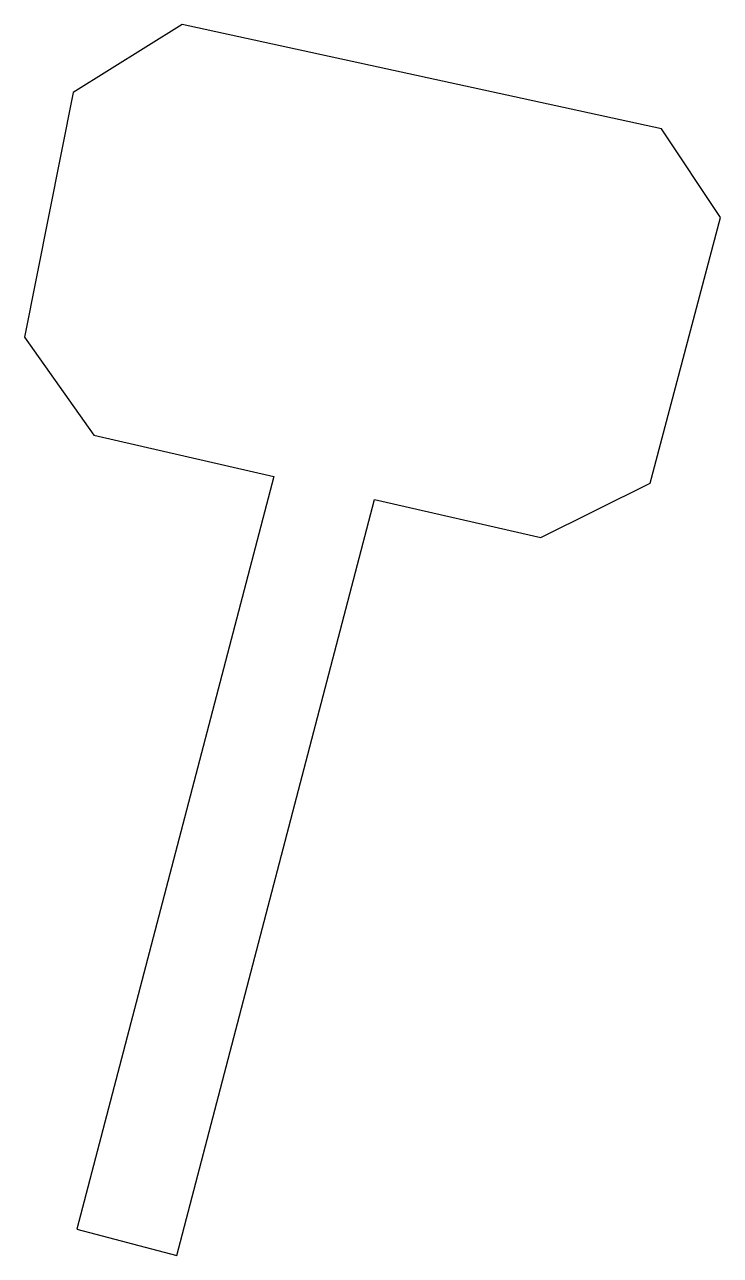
# Model space of a CAD drawing. Extents: x 0.4 to 6.8, y 0.7 to 12.
import ezdxf

# ---------------------------------------------------------------- set-up
doc = ezdxf.new("R2010")
doc.units = 0
doc.layers.add('Capa_1', color=7, linetype='CONTINUOUS')

msp = doc.modelspace()

# ---------------------------------------------------------------- linework, layer by layer
at = {"layer": 'Capa_1', "color": 7}
msp.add_lwpolyline([(1.831705, 11.989024), (0.833013, 11.36678), (0.388063, 9.125315), (1.021815, 8.227425), (2.673829, 7.85094), (0.86755, 0.956223), (1.783353, 0.716165), (3.59769, 7.640233), (5.122494, 7.292592), (6.123488, 7.789303), (6.767601, 10.223611), (6.227674, 11.034604), (1.831705, 11.989024), (1.831705, 11.989024)], dxfattribs=at)

doc.saveas('drawing.dxf')
